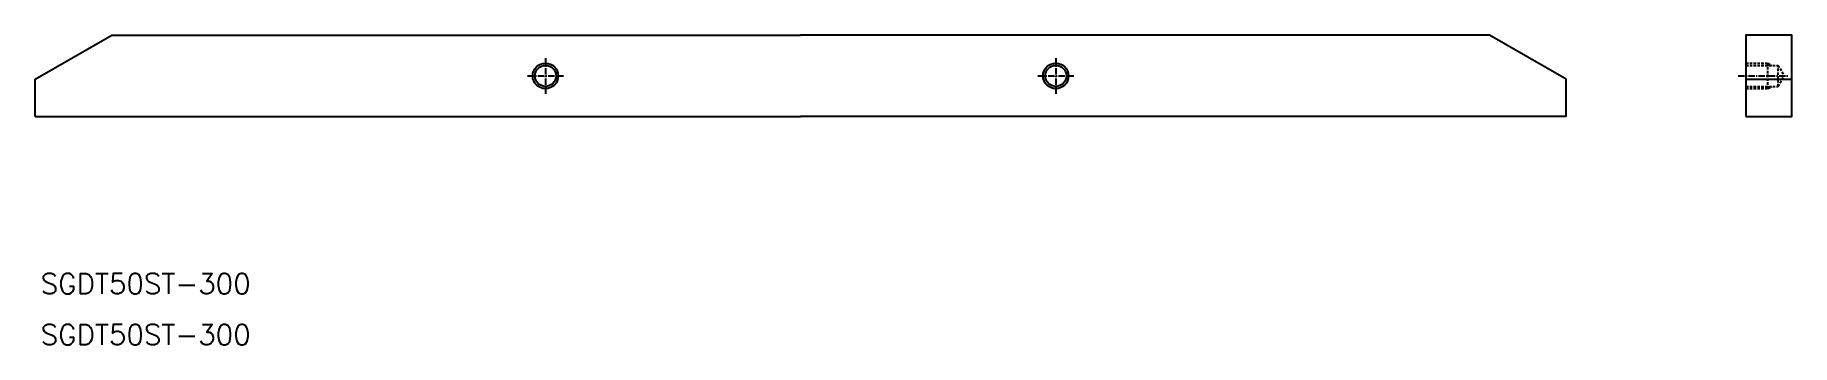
# Model space of a CAD drawing. Extents: x 0 to 344, y 0 to 61.
import ezdxf

# ---------------------------------------------------------------- set-up
doc = ezdxf.new("R2010")
doc.units = 0
doc.linetypes.add('CENTER', pattern=[2, 1.25, -0.25, 0.25, -0.25])
doc.linetypes.add('DASHED', pattern=[0.75, 0.5, -0.25])
doc.layers.get('0').update_dxf_attribs({"linetype": 'CONTINUOUS'})
doc.layers.add('CENTER', color=1, linetype='CENTER')
doc.styles.get("Standard").update_dxf_attribs({"font": 'txt', "bigfont": 'BIGFONT'})

msp = doc.modelspace()

# ---------------------------------------------------------------- linework, layer by layer
at = {"color": 7, "linetype": 'CONTINUOUS'}
for p, q in [((0, 52.12), (15, 60.78)), ((15, 60.78), (150, 60.78)), ((285, 60.78), (150, 60.78)), ((300, 52.12), (285, 60.78)), ((0, 44.78), (0, 52.12)), ((300, 44.78), (300, 52.12)), ((335.23, 52.12), (344.23, 52.12)), ((0, 44.78), (150, 44.78)), ((300, 44.78), (150, 44.78))]:
    msp.add_line(p, q, dxfattribs=at)
at = {"color": 3, "linetype": 'DASHED'}
for p, q in [((335.23, 55.28), (339.54, 55.28)), ((339.54, 50.28), (339.54, 55.28)), ((339.54, 55.28), (340.29, 54.85)), ((335.23, 54.85), (341.54, 54.85)), ((341.54, 50.72), (341.54, 54.85)), ((341.54, 54.85), (342.73, 52.78)), ((341.54, 50.72), (342.73, 52.78)), ((335.23, 50.72), (341.54, 50.72)), ((335.23, 50.28), (339.54, 50.28)), ((339.54, 50.28), (340.29, 50.72))]:
    msp.add_line(p, q, dxfattribs=at)
at = {"color": 7, "linetype": 'CONTINUOUS'}
msp.add_lwpolyline([(335.23, 44.78), (344.23, 44.78), (344.23, 60.78), (335.23, 60.78)], close=True, dxfattribs=at)
at = {"color": 3, "linetype": 'CONTINUOUS'}
for centre in [(100, 52.78), (200, 52.78)]:
    msp.add_circle(centre, 2.5, dxfattribs=at)
at = {"color": 7, "linetype": 'CONTINUOUS'}
for centre in [(100, 52.78), (200, 52.78)]:
    msp.add_circle(centre, 2.07, dxfattribs=at)
at = {"layer": 'CENTER', "color": 1, "linetype": 'CENTER'}
for p, q in [((100, 56.28), (100, 49.28)), ((200, 56.28), (200, 49.28)), ((96.5, 52.78), (103.5, 52.78)), ((196.5, 52.78), (203.5, 52.78)), ((333.71, 52.78), (343.62, 52.78))]:
    msp.add_line(p, q, dxfattribs=at)

# ---------------------------------------------------------------- texts
at = {"color": 7, "linetype": 'CONTINUOUS'}
for p in [(1.09, 10), (1.09, 0)]:
    msp.add_text('SGDT50ST-300', height=4, dxfattribs=at).set_placement(p)

doc.saveas('drawing.dxf')
